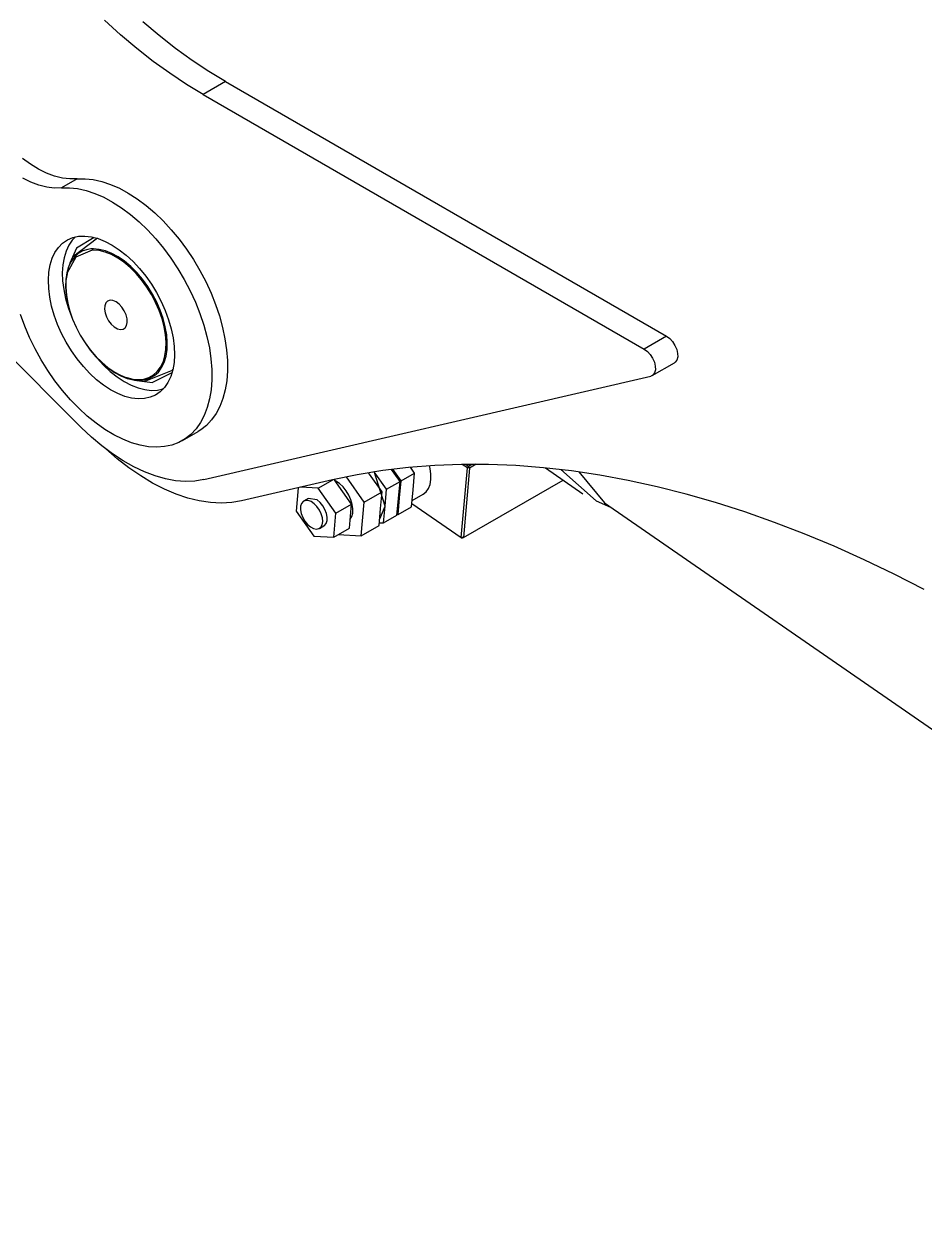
# Model space of a CAD drawing. Extents: x 0 to 258, y 0 to 184.
# Drawn here: x 54.13 to 68.39, y 122.63 to 141.47 of the extents above; entities that cross this region are included whole.
import ezdxf

# ---------------------------------------------------------------- set-up
doc = ezdxf.new("R2010")
doc.units = 0

msp = doc.modelspace()

# ---------------------------------------------------------------- linework, layer by layer
for p, q in [((55.663979, 141.298569), (55.409432, 141.528222)), ((56.27533, 141.285893), (56.017531, 141.502671)), ((55.921778, 141.081791), (55.663979, 141.298569)), ((56.535741, 141.082532), (56.27533, 141.285893)), ((56.182189, 140.87843), (55.921778, 141.081791)), ((56.79812, 140.893093), (56.535741, 141.082532)), ((56.444565, 140.688991), (56.182189, 140.87843)), ((57.061808, 140.718045), (56.79812, 140.893093)), ((56.708257, 140.513943), (56.444565, 140.688991)), ((57.326156, 140.557822), (57.061808, 140.718045)), ((56.972604, 140.353722), (56.708257, 140.513943)), ((57.326267, 140.5577), (56.972519, 140.353706)), ((57.326267, 140.5577), (64.308348, 136.527042)), ((56.972519, 140.353706), (63.954865, 136.322784)), ((54.238096, 139.24881), (54.110946, 139.340036)), ((54.366149, 139.171613), (54.238096, 139.24881)), ((54.493858, 139.109195), (54.366149, 139.171613)), ((54.619985, 139.062158), (54.493858, 139.109195)), ((54.246373, 138.966326), (54.118664, 139.028746)), ((54.372497, 138.919288), (54.246373, 138.966326)), ((54.495811, 138.888094), (54.372497, 138.919288)), ((54.743297, 139.030963), (54.619985, 139.062158)), ((54.97677, 139.017298), (54.72912, 138.874423)), ((54.8626, 139.015909), (54.743297, 139.030963)), ((54.976733, 139.017231), (54.8626, 139.015909)), ((54.976733, 139.017231), (55.102174, 139.019613)), ((55.102174, 139.019613), (55.232854, 139.005722)), ((55.232854, 139.005722), (55.367747, 138.97579)), ((55.367747, 138.97579), (55.505785, 138.930049)), ((55.505785, 138.930049), (55.645884, 138.868856)), ((54.615114, 138.873039), (54.495811, 138.888094)), ((54.729245, 138.874362), (54.615114, 138.873039)), ((54.729245, 138.874362), (54.854689, 138.876743)), ((54.854689, 138.876743), (54.985369, 138.862853)), ((54.985369, 138.862853), (55.120259, 138.832923)), ((55.120259, 138.832923), (55.258297, 138.787179)), ((55.258297, 138.787179), (55.398399, 138.725989)), ((55.398399, 138.725989), (55.539459, 138.649826)), ((55.645884, 138.868856), (55.786947, 138.792696)), ((55.786947, 138.792696), (55.927856, 138.702166)), ((55.539459, 138.649826), (55.68037, 138.559296)), ((55.68037, 138.559296), (55.82002, 138.455109)), ((55.927856, 138.702166), (56.067505, 138.597979)), ((56.067505, 138.597979), (56.204797, 138.480953)), ((55.82002, 138.455109), (55.957312, 138.338084)), ((55.957312, 138.338084), (56.091164, 138.209142)), ((56.204797, 138.480953), (56.338653, 138.352012)), ((56.338653, 138.352012), (56.468013, 138.212169)), ((56.091164, 138.209142), (56.220527, 138.069299)), ((56.468013, 138.212169), (56.591867, 138.062526)), ((54.681339, 137.933785), (54.747289, 138.000256)), ((54.747289, 138.000256), (54.822957, 138.051929)), ((54.845987, 137.966705), (54.802227, 137.874151)), ((54.822957, 138.051929), (54.907399, 138.088156)), ((54.900895, 138.046424), (54.845987, 137.966705)), ((54.952402, 138.10029), (54.900895, 138.046424)), ((55.300664, 138.076978), (54.903528, 137.77907)), ((54.907399, 138.088156), (54.999548, 138.108476)), ((54.934172, 138.08279), (54.948724, 138.099459)), ((55.247504, 138.090675), (54.969309, 137.920064)), ((54.999548, 138.108476), (55.098245, 138.11263)), ((55.098245, 138.11263), (55.202253, 138.100592)), ((55.202253, 138.100592), (55.310258, 138.07249)), ((55.310258, 138.07249), (55.420907, 138.028689)), ((55.420907, 138.028689), (55.532804, 137.969729)), ((55.532804, 137.969729), (55.644546, 137.89636)), ((56.220527, 138.069299), (56.344378, 137.919657)), ((56.591867, 138.062526), (56.709233, 137.904258)), ((54.58179, 137.759975), (54.625941, 137.853355)), ((54.625941, 137.853355), (54.681339, 137.933785)), ((54.770165, 137.769929), (54.750215, 137.655346)), ((54.802227, 137.874151), (54.770165, 137.769929)), ((54.954952, 137.777041), (54.820288, 137.529976)), ((54.90348, 137.779049), (54.845008, 137.635645)), ((54.969309, 137.920064), (54.863811, 137.681945)), ((54.932825, 137.778689), (54.880975, 137.708186)), ((54.995166, 137.834842), (54.932825, 137.778689)), ((55.213053, 137.88911), (54.954952, 137.777041)), ((55.067016, 137.875754), (54.995166, 137.834842)), ((55.147243, 137.900784), (55.067016, 137.875754)), ((55.194254, 137.90761), (55.147243, 137.900784)), ((55.23458, 137.909555), (55.194254, 137.907703)), ((55.233063, 137.88964), (55.213087, 137.88911)), ((55.32472, 137.882099), (55.233063, 137.88964)), ((55.327652, 137.901882), (55.23458, 137.909555)), ((55.420576, 137.858498), (55.32472, 137.882099)), ((55.424987, 137.877911), (55.327652, 137.901882)), ((55.519123, 137.819223), (55.420576, 137.858498)), ((55.525052, 137.83803), (55.424987, 137.877911)), ((55.618804, 137.764891), (55.519123, 137.819223)), ((55.626271, 137.782862), (55.525052, 137.83803)), ((55.718049, 137.696362), (55.618804, 137.764891)), ((55.727045, 137.713274), (55.626271, 137.782862)), ((55.644546, 137.89636), (55.754726, 137.8095)), ((55.754726, 137.8095), (55.861956, 137.710242)), ((56.344378, 137.919657), (56.461745, 137.761388)), ((56.709233, 137.904258), (56.819191, 137.73861)), ((54.529307, 137.539189), (54.549442, 137.654793)), ((54.549442, 137.654793), (54.58179, 137.759946)), ((54.750215, 137.655346), (54.742595, 137.531844)), ((54.840436, 137.62444), (54.811845, 137.528775)), ((54.880975, 137.708186), (54.840436, 137.62444)), ((55.815289, 137.614711), (55.718049, 137.696362)), ((55.825788, 137.630364), (55.727045, 137.713274)), ((55.908996, 137.521229), (55.815289, 137.614711)), ((55.920937, 137.535442), (55.825788, 137.630364)), ((55.861956, 137.710242), (55.964892, 137.599834)), ((55.964892, 137.599834), (56.062238, 137.479666)), ((56.461745, 137.761388), (56.571705, 137.595743)), ((56.571705, 137.595743), (56.67339, 137.424021)), ((56.819191, 137.73861), (56.920878, 137.566891)), ((54.521634, 137.414583), (54.529307, 137.539189)), ((54.526529, 137.282549), (54.521634, 137.414583)), ((54.742595, 137.531844), (54.747437, 137.400976)), ((54.747437, 137.400976), (54.764662, 137.26439)), ((54.795652, 137.422696), (54.792107, 137.30788)), ((54.811845, 137.528775), (54.795652, 137.422696)), ((54.800761, 137.410215), (54.797269, 137.297143)), ((54.816716, 137.514683), (54.800761, 137.410215)), ((54.820288, 137.529976), (54.816716, 137.514683)), ((55.997687, 137.417391), (55.908996, 137.521229)), ((56.010998, 137.430001), (55.920937, 137.535442)), ((56.079967, 137.304834), (55.997687, 137.417391)), ((56.094546, 137.315706), (56.010998, 137.430001)), ((56.062238, 137.479666), (56.15277, 137.351248)), ((56.67339, 137.424021), (56.766002, 137.247579)), ((56.920878, 137.566891), (57.01349, 137.390448)), ((57.01349, 137.390448), (57.096299, 137.210669)), ((54.543912, 137.144741), (54.526529, 137.282549)), ((54.764662, 137.26439), (54.794062, 137.123801)), ((54.792107, 137.30788), (54.801288, 137.186135)), ((54.797269, 137.297143), (54.806291, 137.177247)), ((56.154537, 137.18533), (56.079967, 137.304834)), ((56.170267, 137.19436), (56.094546, 137.315706)), ((56.15277, 137.351248), (56.235346, 137.216196)), ((56.235346, 137.216196), (56.308932, 137.076208)), ((56.766002, 137.247579), (56.848814, 137.0678)), ((57.096299, 137.210669), (57.168655, 137.02897)), ((54.573574, 137.002898), (54.543912, 137.144741)), ((54.794062, 137.123801), (54.83526, 136.980977)), ((54.801288, 137.186135), (54.823037, 137.059381)), ((54.806291, 137.177247), (54.827696, 137.05242)), ((54.823037, 137.059381), (54.857001, 136.929619)), ((54.827696, 137.05242), (54.861147, 136.924629)), ((55.414771, 137.010152), (55.411041, 136.955759)), ((55.431572, 137.053743), (55.414771, 137.010152)), ((55.460195, 137.083294), (55.431572, 137.053743)), ((55.49852, 137.096629), (55.460195, 137.083294)), ((55.543708, 137.092739), (55.49852, 137.096629)), ((55.592404, 137.071917), (55.543708, 137.092739)), ((55.641, 137.035714), (55.592404, 137.071917)), ((55.685889, 136.986814), (55.641, 137.035714)), ((56.22022, 137.06077), (56.154537, 137.18533)), ((56.236963, 137.067879), (56.170267, 137.19436)), ((56.275981, 136.933111), (56.22022, 137.06077)), ((56.293584, 136.938252), (56.236963, 137.067879)), ((56.308932, 137.076208), (56.372601, 136.933042)), ((56.848814, 137.0678), (56.921169, 136.8861)), ((57.168655, 137.02897), (57.229988, 136.84678)), ((54.147347, 136.688094), (54.081508, 136.870257)), ((54.615143, 136.858798), (54.573574, 137.002898)), ((54.668094, 136.714256), (54.615143, 136.858798)), ((54.83526, 136.980977), (54.887743, 136.837716)), ((54.857001, 136.929619), (54.902655, 136.798894)), ((54.861147, 136.924629), (54.906105, 136.795888)), ((54.887743, 136.837716), (54.889595, 136.83343)), ((55.411041, 136.955759), (55.420671, 136.894598)), ((55.420671, 136.894598), (55.442923, 136.831204)), ((55.442923, 136.831204), (55.476168, 136.770279)), ((55.723743, 136.928841), (55.685889, 136.986814)), ((55.751755, 136.866098), (55.723743, 136.928841)), ((55.767841, 136.803235), (55.751755, 136.866098)), ((56.320941, 136.804373), (56.275981, 136.933111)), ((56.339237, 136.807527), (56.293584, 136.938252)), ((56.372601, 136.933042), (56.425552, 136.788501)), ((56.921169, 136.8861), (56.9825, 136.703911)), ((57.229988, 136.84678), (57.279814, 136.665533)), ((54.223992, 136.506998), (54.147347, 136.688094)), ((54.731761, 136.571093), (54.668094, 136.714256)), ((54.902655, 136.798894), (54.959278, 136.669266)), ((54.906105, 136.795888), (54.961869, 136.668232)), ((54.959278, 136.669266), (55.025974, 136.542785)), ((54.961869, 136.668232), (55.027551, 136.543669)), ((55.476168, 136.770279), (55.517927, 136.716341)), ((55.517927, 136.716341), (55.56511, 136.673391)), ((55.56511, 136.673391), (55.614214, 136.644613)), ((55.614214, 136.644613), (55.661598, 136.632151)), ((55.661598, 136.632151), (55.703746, 136.636913)), ((55.703746, 136.636913), (55.737533, 136.658556)), ((55.737533, 136.658556), (55.760446, 136.695471)), ((55.760486, 136.695463), (55.770831, 136.744916)), ((55.770831, 136.744916), (55.767841, 136.803235)), ((56.35439, 136.676582), (56.320941, 136.804373)), ((56.373202, 136.677765), (56.339237, 136.807527)), ((56.375795, 136.551754), (56.35439, 136.676582)), ((56.394951, 136.551011), (56.373202, 136.677765)), ((56.425552, 136.788501), (56.467121, 136.644403)), ((56.467121, 136.644403), (56.496781, 136.502558)), ((56.9825, 136.703911), (57.032326, 136.522664)), ((57.279814, 136.665533), (57.317742, 136.486656)), ((54.310836, 136.328393), (54.223992, 136.506998)), ((54.805349, 136.431105), (54.731761, 136.571093)), ((55.025974, 136.542785), (55.101693, 136.421439)), ((55.027551, 136.543669), (55.102121, 136.424167)), ((56.384817, 136.431859), (56.375795, 136.551754)), ((56.404132, 136.429266), (56.394951, 136.551011)), ((56.496781, 136.502558), (56.514164, 136.364752)), ((57.032326, 136.522664), (57.070254, 136.34379)), ((57.317742, 136.486656), (57.343486, 136.311558)), ((64.308348, 136.527042), (63.954865, 136.322784)), ((64.30843, 136.526926), (64.357486, 136.490588)), ((64.357486, 136.490588), (64.402687, 136.441069)), ((55.042386, 135.083478), (53.737199, 136.385491)), ((54.407197, 136.153689), (54.310836, 136.328393)), ((54.887926, 136.296051), (54.805349, 136.431105)), ((54.978455, 136.167633), (54.887926, 136.296051)), ((55.101693, 136.421439), (55.185243, 136.307145)), ((55.102121, 136.424167), (55.184399, 136.311608)), ((55.184399, 136.311608), (55.273092, 136.20777)), ((55.185243, 136.307145), (55.275302, 136.201706)), ((55.213312, 136.272495), (55.291849, 136.176824)), ((56.36537, 136.214319), (56.381325, 136.318786)), ((56.381325, 136.318786), (56.384817, 136.431859)), ((56.384394, 136.208373), (56.400586, 136.31445)), ((56.400586, 136.31445), (56.404132, 136.429266)), ((56.514164, 136.364752), (56.519059, 136.232715)), ((57.070254, 136.34379), (57.095998, 136.168689)), ((57.343486, 136.311558), (57.356821, 136.141614)), ((63.954878, 136.322824), (64.003932, 136.286486)), ((64.003932, 136.286486), (64.049136, 136.236967)), ((64.402687, 136.441069), (64.440486, 136.382263)), ((64.440486, 136.382263), (64.46791, 136.318781)), ((64.46791, 136.318781), (64.482806, 136.255617)), ((64.482806, 136.255617), (64.484129, 136.197729)), ((54.512318, 135.984258), (54.407197, 136.153689)), ((55.075801, 136.047465), (54.978455, 136.167633)), ((55.273092, 136.20777), (55.366797, 136.11429)), ((55.275302, 136.201706), (55.370454, 136.106781)), ((55.291849, 136.176824), (55.393874, 136.067393)), ((55.366797, 136.11429), (55.464039, 136.03264)), ((55.370454, 136.106781), (55.469193, 136.023874)), ((55.393874, 136.067393), (55.500157, 135.969016)), ((56.297293, 136.037659), (56.337216, 136.120132)), ((56.315264, 136.028962), (56.355803, 136.112705)), ((56.337256, 136.120114), (56.342018, 136.133078)), ((56.342087, 136.133176), (56.36537, 136.214319)), ((56.355803, 136.112705), (56.384394, 136.208373)), ((56.511386, 136.108112), (56.491251, 135.992505)), ((56.519059, 136.232715), (56.511386, 136.108112)), ((57.095998, 136.168689), (57.109333, 135.998744)), ((57.356821, 136.141614), (57.357615, 135.978162)), ((64.049136, 136.236967), (64.086931, 136.178161)), ((64.079748, 135.902097), (64.433495, 136.106355)), ((64.086931, 136.178161), (64.114358, 136.114679)), ((64.114358, 136.114679), (64.129254, 136.051515)), ((64.446135, 136.115198), (64.433514, 136.106281)), ((64.471535, 136.149665), (64.446135, 136.115198)), ((64.484129, 136.197729), (64.471535, 136.149665)), ((54.625372, 135.821434), (54.512318, 135.984258)), ((55.178737, 135.937057), (55.075801, 136.047465)), ((55.28597, 135.837801), (55.178737, 135.937057)), ((55.464039, 136.03264), (55.563282, 135.96411)), ((55.469193, 136.023874), (55.569968, 135.954286)), ((55.500157, 135.969016), (55.609361, 135.882923)), ((55.563282, 135.96411), (55.662963, 135.909778)), ((55.569968, 135.954286), (55.671186, 135.899116)), ((55.609361, 135.882923), (55.720113, 135.810202)), ((55.662963, 135.909778), (55.739224, 135.878097)), ((55.671186, 135.899116), (55.771252, 135.859238)), ((55.739266, 135.878086), (55.761544, 135.870493)), ((56.039235, 135.811756), (56.485152, 135.991151)), ((56.114077, 135.872636), (56.184835, 135.912927)), ((56.129222, 135.861381), (56.201072, 135.902293)), ((56.165655, 135.795571), (56.481094, 135.953802)), ((56.184835, 135.912927), (56.246231, 135.968225)), ((56.201072, 135.902293), (56.263416, 135.958443)), ((56.246231, 135.968225), (56.297293, 136.037659)), ((56.263416, 135.958443), (56.268205, 135.963867)), ((56.268218, 135.963877), (56.315264, 136.028962)), ((56.458906, 135.887352), (56.414755, 135.793973)), ((56.491251, 135.992505), (56.458906, 135.887352)), ((56.485158, 135.991262), (56.493889, 136.003697)), ((56.984426, 134.257449), (64.0562, 135.892837)), ((57.109333, 135.998744), (57.110126, 135.835293)), ((57.357615, 135.978162), (57.34592, 135.822487)), ((64.092583, 135.911096), (64.05638, 135.892945)), ((64.117983, 135.945563), (64.092583, 135.911096)), ((64.130577, 135.993627), (64.117983, 135.945563)), ((64.129254, 136.051515), (64.130577, 135.993627)), ((54.745469, 135.666497), (54.625372, 135.821434)), ((55.39615, 135.750941), (55.28597, 135.837801)), ((55.507891, 135.67757), (55.39615, 135.750941)), ((55.720113, 135.810202), (55.831021, 135.751767)), ((55.761544, 135.870493), (55.8574, 135.846892)), ((55.771252, 135.859238), (55.868589, 135.835266)), ((55.831021, 135.751767), (55.940691, 135.708351)), ((55.8574, 135.846892), (55.949057, 135.839352)), ((55.868589, 135.835266), (55.961659, 135.827593)), ((55.885612, 135.832777), (56.039335, 135.811875)), ((55.935267, 135.825935), (56.165655, 135.795571)), ((55.940691, 135.708351), (56.047741, 135.680499)), ((55.949057, 135.839352), (56.035067, 135.847977)), ((55.961659, 135.827593), (56.048995, 135.836351)), ((56.035067, 135.847977), (56.114077, 135.872636)), ((56.048995, 135.836351), (56.129222, 135.861381)), ((56.248652, 135.672693), (56.339984, 135.692828)), ((56.359356, 135.713542), (56.293406, 135.647074)), ((56.339372, 135.690696), (56.317677, 135.686198)), ((56.339984, 135.692828), (56.341836, 135.693357)), ((56.414755, 135.793973), (56.359356, 135.713542)), ((57.110126, 135.835293), (57.098432, 135.67962)), ((57.34592, 135.822487), (57.321817, 135.675818)), ((54.871662, 135.520667), (54.745469, 135.666497)), ((55.002958, 135.385092), (54.871662, 135.520667)), ((55.619789, 135.618613), (55.507891, 135.67757)), ((55.730437, 135.574808), (55.619789, 135.618613)), ((55.838443, 135.546709), (55.730437, 135.574808)), ((55.94245, 135.534671), (55.838443, 135.546709)), ((56.041148, 135.538851), (55.94245, 135.534671)), ((56.133297, 135.559171), (56.041148, 135.538851)), ((56.047741, 135.680499), (56.150828, 135.668566)), ((56.217736, 135.595398), (56.133297, 135.559171)), ((56.150828, 135.668566), (56.248652, 135.672693)), ((56.293406, 135.647074), (56.217736, 135.595398)), ((57.074328, 135.532949), (57.037998, 135.396437)), ((57.098432, 135.67962), (57.074328, 135.532949)), ((57.285487, 135.539306), (57.237216, 135.414026)), ((57.321817, 135.675818), (57.285487, 135.539306)), ((55.138327, 135.260838), (55.002958, 135.385092)), ((57.037998, 135.396437), (56.989725, 135.271157)), ((57.237216, 135.414026), (57.177378, 135.300965)), ((55.276701, 135.148882), (55.138327, 135.260838)), ((55.416994, 135.050108), (55.276701, 135.148882)), ((56.92989, 135.158095), (56.85896, 135.058141)), ((56.989725, 135.271157), (56.92989, 135.158095)), ((57.106451, 135.201011), (57.024989, 135.11495)), ((57.177378, 135.300965), (57.106451, 135.201011)), ((55.203872, 134.930636), (55.042262, 135.083523)), ((55.558096, 134.965291), (55.416994, 135.050108)), ((55.698904, 134.8951), (55.558096, 134.965291)), ((56.64523, 134.874986), (56.892615, 135.017861)), ((56.777498, 134.972083), (56.686143, 134.900593)), ((56.85896, 135.058141), (56.777498, 134.972083)), ((56.933634, 135.043462), (56.892697, 135.018036)), ((57.024989, 135.11495), (56.933634, 135.043462)), ((55.369088, 134.790772), (55.203872, 134.930636)), ((55.536852, 134.664823), (55.369088, 134.790772)), ((55.429545, 134.741118), (55.412136, 134.75694)), ((55.838305, 134.840088), (55.698904, 134.8951)), ((55.975203, 134.800683), (55.838305, 134.840088)), ((56.108524, 134.777188), (55.975203, 134.800683)), ((56.237214, 134.769806), (56.108524, 134.777188)), ((56.360261, 134.778591), (56.237214, 134.769806)), ((56.476701, 134.803461), (56.360261, 134.778591)), ((56.585614, 134.844239), (56.476701, 134.803461)), ((56.686143, 134.900593), (56.585614, 134.844239)), ((55.612161, 134.584469), (55.429545, 134.741118)), ((55.706096, 134.553595), (55.536852, 134.664823)), ((55.797549, 134.441914), (55.612161, 134.584469)), ((55.875733, 134.4578), (55.706096, 134.553595)), ((55.984701, 134.314229), (55.797549, 134.441914)), ((56.044682, 134.378046), (55.875733, 134.4578)), ((56.211859, 134.314851), (56.044682, 134.378046)), ((59.814302, 134.399832), (59.412401, 134.334152)), ((59.852564, 133.837284), (59.677553, 134.384613)), ((59.876582, 134.104785), (59.680791, 134.379951)), ((60.22302, 134.448936), (59.814302, 134.399832)), ((60.088778, 134.227287), (59.952782, 134.418316)), ((59.988178, 134.383174), (59.968467, 134.420409)), ((60.106505, 134.237606), (59.975537, 134.421226)), ((60.008842, 134.339637), (59.988178, 134.383174)), ((60.638256, 134.481424), (60.22302, 134.448936)), ((60.318436, 134.360108), (60.253084, 134.451918)), ((60.566099, 134.431818), (60.556018, 134.476355)), ((60.578138, 134.340611), (60.566099, 134.431818)), ((61.059708, 134.497273), (60.638256, 134.481424)), ((61.055564, 133.340405), (61.154518, 134.441335)), ((61.487065, 134.496479), (61.059708, 134.497273)), ((61.154518, 134.441335), (61.073291, 134.497426)), ((61.189972, 134.439218), (61.091018, 133.338553)), ((61.134145, 134.49822), (61.174097, 134.470703)), ((61.174097, 134.470703), (61.154518, 134.441335)), ((61.189972, 134.439218), (61.154518, 134.441335)), ((61.174097, 134.470703), (61.222781, 134.499014)), ((61.189972, 134.439218), (61.174097, 134.470703)), ((61.29316, 134.499014), (61.189972, 134.439218)), ((61.92002, 134.479043), (61.487065, 134.496479)), ((62.358252, 134.444962), (61.92002, 134.479043)), ((62.801447, 134.394271), (62.358252, 134.444962)), ((62.392238, 134.441599), (62.98411, 134.032554)), ((62.631598, 134.415591), (63.191146, 133.91895)), ((63.249275, 134.327006), (62.801447, 134.394271)), ((62.918546, 134.378218), (63.326033, 133.887361)), ((56.1726, 134.202115), (55.984701, 134.314229)), ((56.360221, 134.106174), (56.1726, 134.202115)), ((56.376197, 134.268615), (56.211859, 134.314851)), ((56.536643, 134.239635), (56.376197, 134.268615)), ((56.692173, 134.228099), (56.536643, 134.239635)), ((56.841789, 134.234079), (56.692173, 134.228099)), ((56.984537, 134.257521), (56.841789, 134.234079)), ((59.017481, 134.251893), (57.581325, 133.919842)), ((58.792586, 134.120395), (59.022509, 134.252952)), ((59.412401, 134.334152), (59.017606, 134.251941)), ((59.322281, 133.866925), (59.04394, 134.257979)), ((59.074285, 134.232756), (59.054785, 134.242942)), ((59.131345, 134.193309), (59.074285, 134.232756)), ((59.185862, 134.141321), (59.131345, 134.193309)), ((59.5231, 133.900792), (59.238673, 134.300312)), ((59.606972, 134.343703), (59.591362, 134.365664)), ((59.805939, 134.064039), (59.606972, 134.343703)), ((59.876582, 134.104785), (60.088778, 134.227287)), ((60.064701, 133.959794), (60.088778, 134.227287)), ((60.082428, 133.969848), (60.106505, 134.237606)), ((60.106505, 134.237606), (60.318436, 134.360108)), ((60.294624, 134.09235), (60.318436, 134.360108)), ((60.563691, 134.179641), (60.577344, 134.255693)), ((60.577344, 134.255693), (60.578138, 134.340611)), ((61.091018, 133.338553), (62.669785, 134.250041)), ((63.701415, 134.243218), (63.249275, 134.327006)), ((64.157535, 134.142964), (63.701415, 134.243218)), ((56.546538, 134.026939), (56.360221, 134.106174)), ((56.73054, 133.964834), (56.546538, 134.026939)), ((58.475615, 134.126481), (58.442543, 133.758446)), ((58.792586, 134.120395), (58.514509, 134.135477)), ((59.074631, 133.72405), (58.792586, 134.120395)), ((59.235284, 134.079218), (59.185862, 134.141321)), ((59.277302, 134.009908), (59.235284, 134.079218)), ((59.309949, 133.936629), (59.277302, 134.009908)), ((59.5231, 133.900792), (59.805939, 134.064039)), ((59.781862, 133.796546), (59.805939, 134.064039)), ((59.852505, 133.837292), (59.876582, 134.104785)), ((60.082372, 133.969948), (60.077875, 134.106386)), ((60.270547, 133.824856), (60.294624, 134.09235)), ((60.279542, 133.926721), (60.455225, 134.028056)), ((60.455112, 134.027929), (60.499943, 134.063047)), ((60.499943, 134.063047), (60.53763, 134.11477)), ((60.53763, 134.11477), (60.563691, 134.179641)), ((64.617304, 134.02632), (64.157535, 134.142964)), ((65.080382, 133.893373), (64.617304, 134.02632)), ((56.911221, 133.920201), (56.73054, 133.964834)), ((57.087597, 133.893285), (56.911221, 133.920201)), ((57.258706, 133.884237), (57.087597, 133.893285)), ((57.423618, 133.8931), (57.258706, 133.884237)), ((57.581433, 133.919818), (57.423618, 133.8931)), ((58.513596, 133.835138), (58.512273, 133.780406)), ((58.527963, 133.879892), (58.513596, 133.835138)), ((58.55421, 133.911354), (58.527963, 133.879892)), ((58.590368, 133.927176), (58.55421, 133.911354)), ((58.633572, 133.957941), (58.562928, 133.916931)), ((58.633759, 133.926117), (58.590368, 133.927176)), ((58.775967, 133.934478), (58.633611, 133.957867)), ((58.681167, 133.908417), (58.633759, 133.926117)), ((58.729075, 133.875296), (58.681167, 133.908417)), ((58.773933, 133.829217), (58.729075, 133.875296)), ((58.812411, 133.773593), (58.773933, 133.829217)), ((58.822674, 133.89451), (58.775854, 133.934481)), ((58.864732, 133.843179), (58.822674, 133.89451)), ((58.898911, 133.784298), (58.864732, 133.843179)), ((59.074631, 133.72405), (59.322281, 133.866925)), ((59.28815, 133.488042), (59.322281, 133.866925)), ((59.331698, 133.862811), (59.309949, 133.936629)), ((59.34154, 133.7919), (59.331698, 133.862811)), ((59.474945, 133.36554), (59.5231, 133.900792)), ((59.767527, 133.637135), (59.852564, 133.837284)), ((59.828428, 133.569798), (59.852505, 133.837292)), ((60.040624, 133.692036), (60.064701, 133.959794)), ((60.055306, 133.855328), (60.082372, 133.969948)), ((60.058351, 133.702354), (60.082428, 133.969848)), ((60.058351, 133.702354), (60.270547, 133.824856)), ((60.275309, 133.879889), (61.055564, 133.340405)), ((63.191014, 133.919048), (63.421201, 133.821681)), ((63.325951, 133.887298), (90.814802, 114.884947)), ((65.546435, 133.744217), (65.080382, 133.893373)), ((58.442543, 133.758446), (58.724588, 133.362365)), ((58.512273, 133.780406), (58.523862, 133.719759)), ((58.523862, 133.719759), (58.547622, 133.657693)), ((58.547622, 133.657693), (58.581801, 133.59881)), ((58.841655, 133.712551), (58.812411, 133.773593)), ((58.859488, 133.650615), (58.841655, 133.712551)), ((58.864595, 133.592386), (58.859488, 133.650615)), ((58.922671, 133.72223), (58.898911, 133.784298)), ((58.93426, 133.661582), (58.922671, 133.72223)), ((58.932937, 133.606853), (58.93426, 133.661582)), ((59.0405, 133.345167), (59.074631, 133.72405)), ((59.301085, 133.632229), (59.324104, 133.671782)), ((59.324104, 133.671782), (59.338894, 133.727215)), ((59.338894, 133.727215), (59.34154, 133.7919)), ((59.757785, 133.528788), (59.781862, 133.796546)), ((59.828428, 133.569798), (60.040624, 133.692036)), ((60.041682, 133.703148), (60.058351, 133.702354)), ((66.015122, 133.578961), (65.546435, 133.744217)), ((58.581801, 133.59881), (58.623859, 133.547481)), ((58.623859, 133.547481), (58.670679, 133.507507)), ((58.670526, 133.507412), (58.718632, 133.481774)), ((58.718632, 133.481774), (58.764461, 133.472355)), ((58.764461, 133.472355), (58.804609, 133.479843)), ((58.804609, 133.479843), (58.836099, 133.503708)), ((58.812959, 133.484073), (58.883602, 133.524819)), ((58.836099, 133.503708), (58.856604, 133.542173)), ((58.856604, 133.542173), (58.864595, 133.592386)), ((58.883592, 133.524843), (58.892323, 133.530637)), ((58.892323, 133.530637), (58.91857, 133.562096)), ((58.91857, 133.562096), (58.932937, 133.606853)), ((59.0405, 133.345167), (59.28815, 133.488042)), ((59.474945, 133.36554), (59.757785, 133.528788)), ((59.761753, 133.573238), (59.828428, 133.569798)), ((66.486101, 133.397727), (66.015122, 133.578961)), ((58.724588, 133.362365), (59.0405, 133.345167)), ((59.110615, 133.385384), (59.474945, 133.36554)), ((61.091018, 133.338553), (61.055564, 133.340405)), ((61.055564, 133.340405), (61.071439, 133.331409)), ((61.091018, 133.338553), (61.071439, 133.331409)), ((66.95903, 133.200644), (66.486101, 133.397727)), ((67.43356, 132.987861), (66.95903, 133.200644)), ((67.909349, 132.759529), (67.43356, 132.987861)), ((68.386045, 132.515816), (67.909349, 132.759529))]:
    msp.add_line(p, q)

doc.saveas('drawing.dxf')
